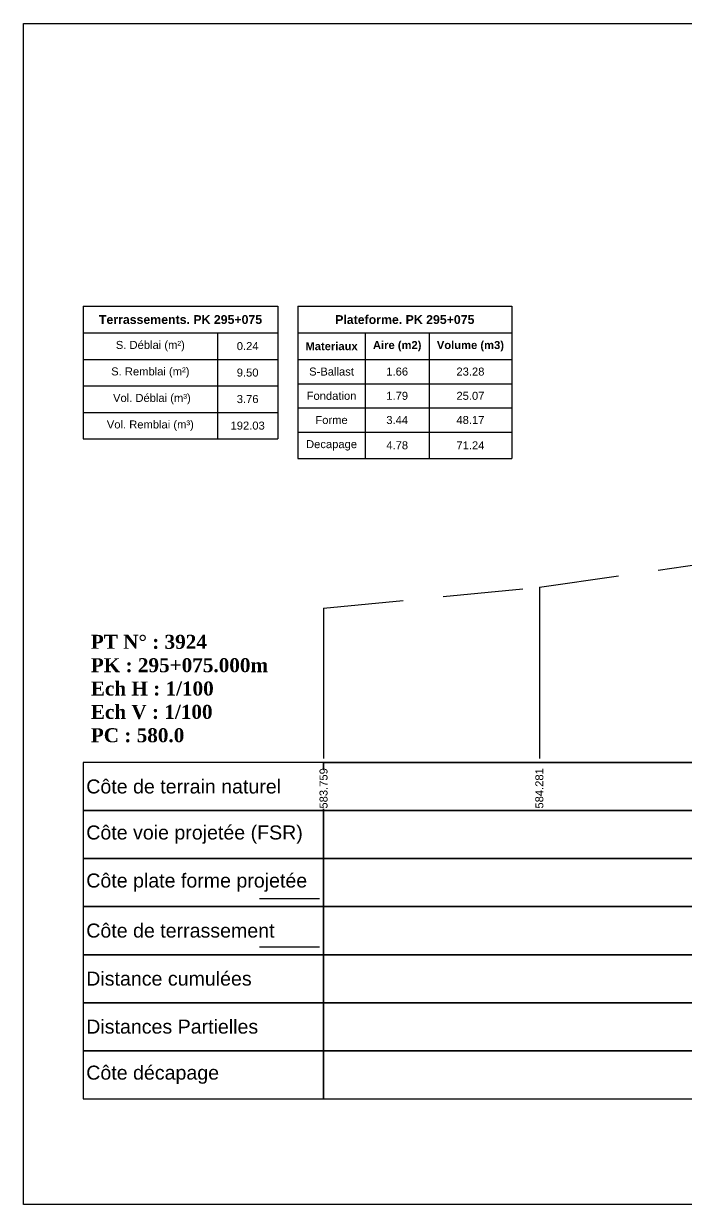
# Model space of a CAD drawing. Header units: millimetres. Extents: x 2762 to 3076, y 916 to 3305.
# Drawn here: x 2873.89 to 2890.44, y 1549.65 to 1579.15 of the extents above; entities that cross this region are included whole.
import ezdxf

# ---------------------------------------------------------------- set-up
doc = ezdxf.new("R2010")
doc.units = ezdxf.units.MM
doc.header["$LTSCALE"] = 2
doc.linetypes.add('CACHE', pattern=[9.525, 6.35, -3.175])
doc.linetypes.add('DASHED', pattern=[0.75, 0.5, -0.25])
for name, color, linetype in [('C-ANNO-TABL', 1, 'Continuous'), ('C-ANNO-TABL-TEXT', 150, 'Continuous'), ('C-ANNO-TABL-TITL', 150, 'Continuous'), ('C-ANNO-TABL-TTBL', 5, 'Continuous')]:
    doc.layers.add(name, color=color, linetype=linetype)
doc.styles.add('ARIAL', font='arial.ttf')
doc.styles.add('C3D_Etiquette', font='romans.shx')
doc.styles.add('C3D_Profil_Travers', font='romans.shx')
doc.styles.get("Standard").update_dxf_attribs({"font": 'arial.ttf'})

msp = doc.modelspace()

# ---------------------------------------------------------------- linework, layer by layer
at = {"color": 105, "linetype": 'DASHED', "lineweight": -3, "ltscale": 2}
for p, q in [((2886.769, 1565.065), (2891.891, 1565.802)), ((2881.38, 1564.543), (2886.769, 1565.065))]:
    msp.add_line(p, q, dxfattribs=at)
at = {"color": 98, "linetype": 'CACHE', "lineweight": -3}
for p, q in [((2886.769, 1565.065), (2886.769, 1560.784)), ((2881.38, 1564.543), (2881.38, 1560.784))]:
    msp.add_line(p, q, dxfattribs=at)
at = {"color": 7, "linetype": 'Continuous', "lineweight": -3}
msp.add_line((2881.379, 1560.684), (2915.381, 1560.684), dxfattribs=at)
at = {"color": 154, "linetype": 'Continuous', "lineweight": -3}
msp.add_line((2879.779, 1557.284), (2881.279, 1557.284), dxfattribs=at)
at = {"color": 1, "linetype": 'Continuous', "lineweight": -3}
msp.add_line((2879.779, 1556.084), (2881.279, 1556.084), dxfattribs=at)
at = {"color": 7, "linetype": 'Continuous', "lineweight": -3}
for points in [[(2881.379, 1559.484), (2881.379, 1560.684), (2875.379, 1560.684), (2875.379, 1559.484)], [(2881.379, 1559.484), (2915.381, 1559.484), (2915.381, 1560.684), (2881.379, 1560.684)], [(2881.379, 1558.284), (2881.379, 1559.484), (2875.379, 1559.484), (2875.379, 1558.284)], [(2881.379, 1558.284), (2915.381, 1558.284), (2915.381, 1559.484), (2881.379, 1559.484)], [(2881.379, 1557.084), (2881.379, 1558.284), (2875.379, 1558.284), (2875.379, 1557.084)], [(2881.379, 1557.084), (2915.381, 1557.084), (2915.381, 1558.284), (2881.379, 1558.284)], [(2881.379, 1555.884), (2881.379, 1557.084), (2875.379, 1557.084), (2875.379, 1555.884)], [(2881.379, 1555.884), (2915.381, 1555.884), (2915.381, 1557.084), (2881.379, 1557.084)], [(2881.379, 1554.684), (2881.379, 1555.884), (2875.379, 1555.884), (2875.379, 1554.684)], [(2881.379, 1554.684), (2915.381, 1554.684), (2915.381, 1555.884), (2881.379, 1555.884)], [(2881.379, 1553.484), (2881.379, 1554.684), (2875.379, 1554.684), (2875.379, 1553.484)], [(2881.379, 1553.484), (2915.381, 1553.484), (2915.381, 1554.684), (2881.379, 1554.684)], [(2881.379, 1552.284), (2881.379, 1553.484), (2875.379, 1553.484), (2875.379, 1552.284)], [(2881.379, 1552.284), (2915.381, 1552.284), (2915.381, 1553.484), (2881.379, 1553.484)]]:
    msp.add_3dface(points, dxfattribs=at)
at = {"layer": 'C-ANNO-TABL', "color": 7, "linetype": 'Continuous', "lineweight": -3}
for p, q in [((2875.379, 1571.419), (2878.73, 1571.419)), ((2878.73, 1571.419), (2880.238, 1571.419)), ((2878.73, 1571.419), (2878.73, 1570.757)), ((2880.738, 1571.416), (2882.42, 1571.416)), ((2882.42, 1571.416), (2884.016, 1571.416)), ((2882.42, 1571.416), (2882.42, 1570.754)), ((2884.016, 1571.416), (2886.078, 1571.416)), ((2884.016, 1571.416), (2884.016, 1570.754)), ((2875.379, 1570.757), (2878.73, 1570.757)), ((2878.73, 1570.757), (2880.238, 1570.757)), ((2878.73, 1570.757), (2878.73, 1570.095)), ((2880.738, 1570.754), (2882.42, 1570.754)), ((2882.42, 1570.754), (2884.016, 1570.754)), ((2882.42, 1570.754), (2882.42, 1570.147)), ((2884.016, 1570.754), (2886.078, 1570.754)), ((2884.016, 1570.754), (2884.016, 1570.147)), ((2875.379, 1570.095), (2878.73, 1570.095)), ((2878.73, 1570.095), (2880.238, 1570.095)), ((2878.73, 1570.095), (2878.73, 1569.432)), ((2880.738, 1570.147), (2882.42, 1570.147)), ((2882.42, 1570.147), (2884.016, 1570.147)), ((2882.42, 1570.147), (2882.42, 1569.543)), ((2884.016, 1570.147), (2886.078, 1570.147)), ((2884.016, 1570.147), (2884.016, 1569.543)), ((2875.379, 1569.432), (2878.73, 1569.432)), ((2878.73, 1569.432), (2880.238, 1569.432)), ((2878.73, 1569.432), (2878.73, 1568.77)), ((2880.738, 1569.543), (2882.42, 1569.543)), ((2882.42, 1569.543), (2884.016, 1569.543)), ((2882.42, 1569.543), (2882.42, 1568.939)), ((2884.016, 1569.543), (2886.078, 1569.543)), ((2884.016, 1569.543), (2884.016, 1568.939)), ((2880.738, 1568.939), (2882.42, 1568.939)), ((2882.42, 1568.939), (2884.016, 1568.939)), ((2882.42, 1568.939), (2882.42, 1568.28)), ((2884.016, 1568.939), (2886.078, 1568.939)), ((2884.016, 1568.939), (2884.016, 1568.28))]:
    msp.add_line(p, q, dxfattribs=at)
at = {"layer": 'C-ANNO-TABL-TTBL', "color": 7, "linetype": 'Continuous', "lineweight": -3}
for p, q in [((2875.379, 1572.084), (2880.238, 1572.084)), ((2875.379, 1572.084), (2875.379, 1571.419)), ((2880.238, 1572.084), (2880.238, 1571.419)), ((2880.738, 1572.084), (2886.078, 1572.084)), ((2880.738, 1572.084), (2880.738, 1571.416)), ((2886.078, 1572.084), (2886.078, 1571.416)), ((2875.379, 1571.419), (2875.379, 1570.757)), ((2880.238, 1571.419), (2880.238, 1570.757)), ((2880.738, 1571.416), (2880.738, 1570.754)), ((2886.078, 1571.416), (2886.078, 1570.754)), ((2875.379, 1570.757), (2875.379, 1570.095)), ((2880.238, 1570.757), (2880.238, 1570.095)), ((2880.738, 1570.754), (2880.738, 1570.147)), ((2886.078, 1570.754), (2886.078, 1570.147)), ((2875.379, 1570.095), (2875.379, 1569.432)), ((2880.238, 1570.095), (2880.238, 1569.432)), ((2880.738, 1570.147), (2880.738, 1569.543)), ((2886.078, 1570.147), (2886.078, 1569.543)), ((2875.379, 1569.432), (2875.379, 1568.77)), ((2880.238, 1569.432), (2880.238, 1568.77)), ((2880.738, 1569.543), (2880.738, 1568.939)), ((2886.078, 1569.543), (2886.078, 1568.939)), ((2880.738, 1568.939), (2880.738, 1568.28)), ((2886.078, 1568.939), (2886.078, 1568.28)), ((2875.379, 1568.77), (2878.73, 1568.77)), ((2878.73, 1568.77), (2880.238, 1568.77)), ((2880.738, 1568.28), (2882.42, 1568.28)), ((2882.42, 1568.28), (2884.016, 1568.28)), ((2884.016, 1568.28), (2886.078, 1568.28))]:
    msp.add_line(p, q, dxfattribs=at)

# ---------------------------------------------------------------- texts
at = {"color": 7, "linetype": 'Continuous', "lineweight": -3, "char_height": 0.35}
for s, insert, attachment_point, style in [('{\\fTimes New Roman|b1|i0|c0|p18;PT N° : 3924\\PPK : 295+075.000m\\PEch H : 1/100\\PEch V : 1/100\\PPC : 580.0}', (2875.568, 1561.184), 7, 'C3D_Profil_Travers'), ('{\\fArial|b0|i0|c0|p34;Côte de terrain naturel}', (2875.454, 1560.084), 4, 'C3D_Etiquette'), ('{\\fArial|b0|i0|c0|p34;Côte plate forme projetée}', (2875.454, 1557.684), 4, 'C3D_Etiquette'), ('{\\fArial|b0|i0|c0|p34;Côte de terrassement}', (2875.454, 1556.484), 4, 'C3D_Etiquette'), ('{\\fArial|b0|i0|c0|p34;Distance cumulées}', (2875.454, 1555.284), 4, 'C3D_Etiquette'), ('{\\fArial|b0|i0|c0|p34;Distances Partielles}', (2875.454, 1554.084), 4, 'C3D_Etiquette'), ('{\\fArial|b0|i0|c0|p34;Côte décapage}', (2875.454, 1552.884), 4, 'C3D_Etiquette')]:
    msp.add_mtext(s, dxfattribs=dict(at, insert=insert, attachment_point=attachment_point, style=style))
at = {"color": 7, "linetype": 'Continuous', "lineweight": -3, "insert": (2875.454, 1558.884), "char_height": 0.35, "attachment_point": 4}
msp.add_mtext('{\\fArial|b0|i0|c0|p34;Côte voie projetée (FSR)}', dxfattribs=at)
at = {"layer": 'C-ANNO-TABL-TEXT', "color": 7, "linetype": 'Continuous', "lineweight": -3, "char_height": 0.2, "attachment_point": 5, "style": 'ARIAL'}
for s, insert in [('{\\fArial|b0|i0|c0|p34;\\C7;0.24}', (2879.484, 1571.088)), ('{\\fArial|b0|i0|c0|p34;\\C7;9.50}', (2879.484, 1570.426)), ('{\\fArial|b0|i0|c0|p34;\\C7;S-Ballast}', (2881.579, 1570.451)), ('{\\fArial|b0|i0|c0|p34;\\C7;1.66}', (2883.218, 1570.451)), ('{\\C18;\\c0;23.28}', (2885.047, 1570.451)), ('{\\fArial|b0|i0|c0|p34;\\C7;3.76}', (2879.484, 1569.764)), ('{\\fArial|b0|i0|c0|p34;\\C7;Fondation}', (2881.579, 1569.845)), ('{\\fArial|b0|i0|c0|p34;\\C7;1.79}', (2883.218, 1569.845)), ('{\\C18;\\c0;25.07}', (2885.047, 1569.845)), ('{\\fArial|b0|i0|c0|p34;\\C7;192.03}', (2879.484, 1569.101)), ('{\\fArial|b0|i0|c0|p34;\\C7;Forme}', (2881.579, 1569.241)), ('{\\fArial|b0|i0|c0|p34;\\C7;3.44}', (2883.218, 1569.241)), ('{\\C18;\\c0;48.17}', (2885.047, 1569.241)), ('{\\fArial|b0|i0|c0|p34;\\C7;Decapage}', (2881.579, 1568.609)), ('{\\fArial|b0|i0|c0|p34;\\C7;4.78}', (2883.218, 1568.609)), ('{\\C18;\\c0;71.24}', (2885.047, 1568.609))]:
    msp.add_mtext(s, dxfattribs=dict(at, insert=insert))
at = {"layer": 'C-ANNO-TABL-TITL', "color": 7, "linetype": 'Continuous', "lineweight": -3, "attachment_point": 5, "style": 'ARIAL'}
for s, insert, char_height in [('{\\fArial|b1|i0|c0|p34;\\C7;Terrassements. PK 295+075}', (2877.808, 1571.751), 0.22), ('{\\fArial|b1|i0|c0|p34;\\C18;\\c0;Plateforme. PK 295+075}', (2883.408, 1571.75), 0.22), ('{\\fArial|b0|i0|c0|p34;\\C7;S. Déblai (m²) }', (2877.054, 1571.088), 0.2), ('{\\fArial|b1|i0|c0|p34;\\C7;Materiaux   }', (2881.579, 1571.085), 0.2), ('{\\fArial|b1|i0|c0|p34;\\C7;Aire (m2)}', (2883.218, 1571.085), 0.2), ('{\\fArial|b1|i0|c0|p34;\\C7;Volume (m3)}', (2885.047, 1571.085), 0.2), ('{\\fArial|b0|i0|c0|p34;\\C7;S. Remblai (m²) }', (2877.054, 1570.426), 0.2), ('{\\fArial|b0|i0|c0|p34;\\C7; Vol. Déblai (m³) }', (2877.054, 1569.764), 0.2), ('{\\fArial|b0|i0|c0|p34;\\C7;Vol. Remblai (m³)}', (2877.054, 1569.101), 0.2)]:
    msp.add_mtext(s, dxfattribs=dict(at, insert=insert, char_height=char_height))

# ---------------------------------------------------------------- next in the draw order: texts
at = {"color": 7, "linetype": 'Continuous', "lineweight": -3, "char_height": 0.2, "attachment_point": 4, "rotation": 90, "style": 'C3D_Profil_Travers', "bg_fill": 3, "box_fill_scale": 1.000375, "bg_fill_color": 256, "bg_fill_true_color": 13158600, "bg_fill_transparency": 0}
for s, insert, width in [('{\\fArial|b0|i0|c0|p34;583.759}', (2881.38, 1559.534), 0.99595), ('{\\fArial|b0|i0|c0|p34;584.281}', (2886.769, 1559.534), 0.95654)]:
    msp.add_mtext(s, dxfattribs=dict(at, insert=insert, width=width))

# ---------------------------------------------------------------- next in the draw order: linework, layer by layer
msp.add_lwpolyline([(2873.89, 1579.145), (2922.89, 1579.145), (2922.89, 1549.645), (2873.89, 1549.645)], close=True)

doc.saveas('drawing.dxf')
